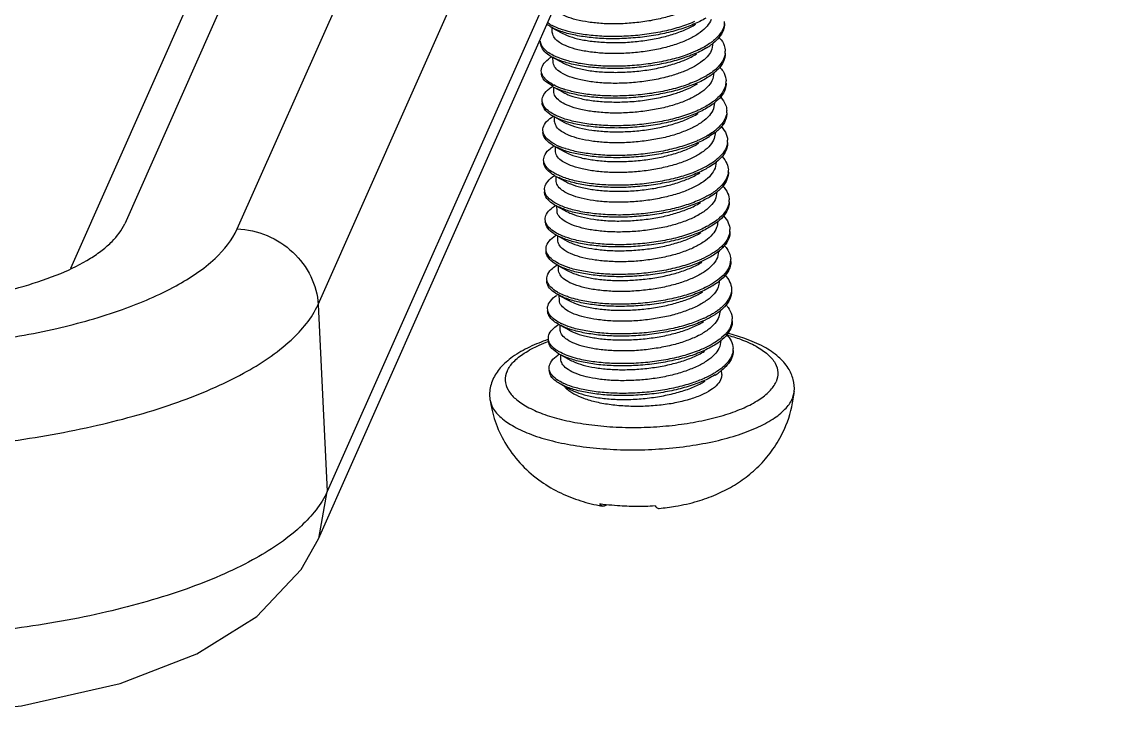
# Model space of a CAD drawing. Header units: millimetres. Extents: x 1366 to 1807, y -424 to -118.
# Drawn here: x 1557.51 to 1571, y -395.9 to -387.23 of the extents above; entities that cross this region are included whole.
import ezdxf

# ---------------------------------------------------------------- set-up
doc = ezdxf.new("R2010")
doc.units = ezdxf.units.MM
doc.layers.add('3_ALL_AXES', color=7, linetype='Continuous')

# ---------------------------------------------------------------- blocks, each defined once
blk = doc.blocks.new('*u50')
at = {"color": 7, "linetype": 'Continuous'}
for p, q in [((17.976, 44.429), (5.77, 16.928)), ((10.151, 27.771), (5.091, 16.369)), ((7.171, 16.862), (10.896, 25.253)), ((8.181, 15.919), (11.905, 24.31)), ((12.024, 21.987), (8.295, 13.586)), ((8.186, 12.995), (11.917, 21.401)), ((11.101, 19.373), (11.218, 19.309)), ((13.106, 19.181), (13.093, 19.105)), ((13.108, 19.18), (13.107, 19.179)), ((11.11, 19.002), (11.228, 18.938)), ((13.116, 18.81), (13.103, 18.734)), ((11.12, 18.631), (11.238, 18.567)), ((13.126, 18.439), (13.112, 18.363)), ((11.13, 18.26), (11.247, 18.196)), ((13.136, 18.068), (13.122, 17.992)), ((11.14, 17.888), (11.257, 17.825)), ((13.145, 17.696), (13.132, 17.621)), ((11.149, 17.517), (11.267, 17.453)), ((13.155, 17.326), (13.142, 17.25)), ((11.159, 17.146), (11.277, 17.082)), ((11.169, 16.775), (11.286, 16.711)), ((13.175, 16.583), (13.161, 16.508)), ((11.179, 16.404), (11.296, 16.34)), ((11.188, 16.033), (11.306, 15.969)), ((8.181, 15.919), (8.295, 13.586)), ((13.194, 15.841), (13.181, 15.766)), ((11.198, 15.662), (11.315, 15.598)), ((13.204, 15.47), (13.19, 15.395)), ((11.208, 15.291), (11.325, 15.227)), ((11.207, 14.926), (11.335, 14.856)), ((8.188, 13), (8.295, 13.586)), ((11.768, 13.414), (11.769, 13.425))]:
    blk.add_line(p, q, dxfattribs=at)
blk.add_lwpolyline([(2.155, 10.78), (3.125, 10.781), (4.483, 10.914), (5.712, 11.192), (6.669, 11.563), (7.415, 12.029), (7.97, 12.614), (8.186, 12.995)], dxfattribs=at)
for centre, radius, start, end in [((13.036, 19.448), 0.214, 353.8403, 1.1731), ((11.388, 19.955), 0.625, 240.4874, 242.5587), ((12.663, 19.733), 0.71, 305.953, 308.7591), ((12.682, 19.735), 0.678, 307.26, 308.8997), ((12.583, 19.843), 0.846, 301.5209, 305.9325), ((13.053, 19.075), 0.206, 353.8521, 1.82), ((12.512, 19.63), 0.999, 300.8558, 301.1008), ((11.414, 19.226), 0.64, 241.206, 242.5477), ((13.052, 18.706), 0.217, 353.91, 1.1677), ((12.688, 18.984), 0.701, 306.6448, 308.8414), ((12.696, 19), 0.686, 307.2498, 308.8545), ((13.078, 18.333), 0.2, 354.1301, 1.8747), ((12.718, 18.613), 0.666, 307.5044, 309.0162), ((12.541, 18.871), 0.98, 300.8575, 301.6712), ((12.73, 18.571), 0.648, 308.9071, 309.0275), ((13.07, 17.964), 0.219, 353.9929, 1.2004), ((11.44, 18.498), 0.655, 241.9086, 242.546), ((12.71, 18.265), 0.695, 307.3505, 308.8089), ((12.711, 18.237), 0.695, 307.3505, 308.8089), ((13.1, 17.591), 0.198, 354.0325, 1.8312), ((11.139, 17.356), 0.135, 181.9155, 200.6521), ((12.57, 18.113), 0.961, 300.8517, 302.2516), ((12.739, 17.869), 0.664, 307.4665, 309.0276), ((12.752, 17.826), 0.644, 308.901, 309.0629), ((13.088, 17.222), 0.22, 354.0788, 1.2653), ((12.718, 17.537), 0.713, 307.6197, 308.0689), ((12.732, 17.519), 0.691, 308.0665, 308.7713), ((12.734, 17.491), 0.69, 308.0662, 308.8117), ((11.467, 16.285), 0.591, 122.2, 123.2823), ((13.12, 16.849), 0.197, 353.9177, 1.7429), ((12.759, 17.126), 0.663, 307.4264, 309.0286), ((12.773, 17.082), 0.642, 308.8864, 309.0381), ((13.107, 16.479), 0.22, 346.338, 1.354), ((11.492, 17.04), 0.684, 242.9792, 243.2685), ((11.479, 15.556), 0.576, 122.2271, 124.0459), ((12.778, 16.384), 0.663, 307.3857, 309.0196), ((12.793, 16.339), 0.64, 308.8578, 309.0174), ((11.512, 16.299), 0.685, 242.9651, 243.9313), ((13.129, 15.737), 0.217, 347.8536, 1.4817), ((12.77, 16.035), 0.691, 307.6196, 308.8081), ((12.783, 16.019), 0.671, 308.8107, 309.5309), ((11.49, 14.826), 0.561, 122.2551, 124.8303), ((13.154, 15.366), 0.203, 353.7934, 1.4349), ((12.686, 15.768), 0.854, 301.5332, 305.6237), ((12.769, 15.652), 0.711, 305.6217, 308.8766), ((11.533, 15.561), 0.689, 242.9398, 244.5851), ((12.112, 16.2), 2.798, 261.3709, 263.0598), ((6.498, 14.73), 2.156, 312.5993, 313.1514)]:
    blk.add_arc(centre, radius, start, end, dxfattribs=at)
for points, start_tangent, end_tangent in [([(13.074, 19.847), (13.023, 19.763), (12.933, 19.683), (12.811, 19.609), (12.663, 19.547), (12.493, 19.496), (12.305, 19.457), (12.108, 19.432), (11.913, 19.421), (11.727, 19.425), (11.554, 19.443), (11.4, 19.473), (11.273, 19.514), (11.178, 19.563), (11.122, 19.612)], (-0.354722, -0.934972), (-0.625982, 0.779837)), ([(11.08, 19.411), (11.043, 19.434)], (-0.870135, 0.492813), (-0.822694, 0.568484)), ([(13.016, 19.493), (13.001, 19.484), (12.844, 19.407), (12.657, 19.342), (12.448, 19.291), (12.225, 19.256), (11.997, 19.238), (11.772, 19.236), (11.56, 19.252), (11.37, 19.283), (11.208, 19.327), (11.09, 19.378)], (-0.852303, -0.523048), (-0.878631, 0.477501)), ([(13.083, 19.476), (13.033, 19.393), (12.948, 19.315), (12.83, 19.243), (12.686, 19.18), (12.518, 19.128), (12.332, 19.089), (12.14, 19.063), (11.947, 19.051), (11.758, 19.053), (11.579, 19.07), (11.421, 19.099), (11.292, 19.139), (11.193, 19.188), (11.129, 19.245), (11.103, 19.307), (11.102, 19.314)], (-0.354722, -0.934972), (-0.017692, 0.999843)), ([(12.876, 19.449), (12.843, 19.435), (12.657, 19.37), (12.448, 19.319), (12.224, 19.284), (11.996, 19.266), (11.771, 19.264), (11.56, 19.28), (11.369, 19.31), (11.229, 19.348)], (-0.914794, -0.403921), (-0.950545, 0.310586)), ([(11.09, 19.378), (11.081, 19.384), (11.034, 19.414)], (-0.878631, 0.477501), (-0.803563, 0.59522)), ([(11.229, 19.348), (11.207, 19.355), (11.1, 19.401)], (-0.950545, 0.310586), (-0.887378, 0.461044)), ([(11.218, 19.309), (11.288, 19.276), (11.417, 19.236), (11.575, 19.207), (11.753, 19.191), (11.942, 19.188), (12.135, 19.2), (12.327, 19.226), (12.513, 19.265), (12.681, 19.317), (12.826, 19.38), (12.892, 19.417)], (0.877702, -0.479207), (0.851634, 0.524138)), ([(13.25, 19.425), (13.237, 19.345), (13.18, 19.249), (13.108, 19.18)], (0.021299, -0.999773), (-0.7781, -0.628141)), ([(13.248, 19.425), (13.236, 19.372), (13.179, 19.277), (13.108, 19.208)], (-0.106532, -0.994309), (-0.7781, -0.628141)), ([(10.959, 19.18), (10.955, 19.207)], (-0.251006, 0.967986), (-0.032358, 0.999476)), ([(11.1, 19.007), (11.044, 19.042), (10.978, 19.111), (10.956, 19.179)], (-0.877978, 0.478702), (-0.032358, 0.999476)), ([(11.112, 19.028), (11.044, 19.07), (10.977, 19.138), (10.959, 19.18)], (-0.889175, 0.457568), (-0.251006, 0.967986)), ([(13.092, 19.196), (13.079, 19.186), (13.013, 19.143)], (-0.795755, -0.605619), (-0.859348, -0.511391)), ([(13.181, 19.251), (13.189, 19.243), (13.246, 19.15), (13.259, 19.082)], (0.677829, -0.73522), (0.030982, -0.99952)), ([(13.026, 19.122), (12.941, 19.076), (12.769, 19.004), (12.571, 18.945), (12.354, 18.901), (12.128, 18.874), (11.9, 18.864), (11.68, 18.871), (11.477, 18.893), (11.299, 18.931), (11.153, 18.981), (11.1, 19.007)], (-0.851873, -0.523749), (-0.877978, 0.478702)), ([(11.241, 18.976), (11.152, 19.009), (11.112, 19.028)], (-0.951563, 0.307453), (-0.889175, 0.457568)), ([(11.228, 18.938), (11.29, 18.908), (11.417, 18.868), (11.574, 18.837), (11.751, 18.82), (11.938, 18.817), (12.132, 18.828), (12.33, 18.853), (12.518, 18.893), (12.687, 18.945), (12.832, 19.007), (12.901, 19.046)], (0.877631, -0.479336), (0.851607, 0.524181)), ([(12.888, 19.079), (12.769, 19.031), (12.57, 18.973), (12.354, 18.929), (12.127, 18.902), (11.899, 18.892), (11.679, 18.898), (11.477, 18.921), (11.298, 18.959), (11.241, 18.976)], (-0.913863, -0.406022), (-0.951563, 0.307453)), ([(13.093, 19.105), (13.05, 19.03), (12.976, 18.958), (12.874, 18.891), (12.751, 18.831), (12.61, 18.781)], (-0.354722, -0.934972), (-0.955742, -0.294206)), ([(13.013, 19.143), (12.94, 19.103), (12.888, 19.079)], (-0.859348, -0.511391), (-0.913863, -0.406022)), ([(13.258, 19.053), (13.224, 18.956), (13.147, 18.862), (13.028, 18.775)], (-0.107926, -0.994159), (-0.856258, -0.516548)), ([(13.26, 19.054), (13.259, 19.025), (13.225, 18.928), (13.147, 18.834), (13.118, 18.809)], (0.030982, -0.99952), (-0.77727, -0.629168)), ([(10.965, 18.836), (10.97, 18.875), (11.015, 18.948), (11.094, 19.011)], (-0.023899, 0.999714), (0.847268, 0.531166)), ([(12.61, 18.781), (12.422, 18.733), (12.218, 18.699), (12.011, 18.682), (11.812, 18.68), (11.625, 18.694), (11.457, 18.722), (11.316, 18.762), (11.21, 18.813), (11.141, 18.871), (11.113, 18.934), (11.112, 18.943)], (-0.955742, -0.294206), (-0.015706, 0.999877)), ([(10.971, 18.801), (10.965, 18.836)], (-0.291527, 0.956563), (-0.023899, 0.999714)), ([(11.109, 18.636), (11.107, 18.638), (11.017, 18.703), (10.971, 18.773), (10.966, 18.808)], (-0.878871, 0.477059), (-0.023899, 0.999714)), ([(11.106, 18.666), (11.017, 18.731), (10.971, 18.801)], (-0.876311, 0.481745), (-0.291527, 0.956563)), ([(13.024, 18.773), (12.895, 18.706)], (-0.858459, -0.512882), (-0.914883, -0.403718)), ([(13.118, 18.809), (13.035, 18.751)], (-0.77727, -0.629168), (-0.852219, -0.523186)), ([(13.189, 18.883), (13.231, 18.829), (13.267, 18.733), (13.269, 18.711)], (0.686339, -0.727282), (0.021061, -0.999778)), ([(10.974, 18.465), (10.995, 18.538), (11.061, 18.61), (11.104, 18.64)], (-0.026189, 0.999657), (0.845866, 0.533395)), ([(12.689, 18.603), (12.481, 18.552), (12.258, 18.516), (12.03, 18.496), (11.805, 18.494), (11.592, 18.508), (11.4, 18.538), (11.236, 18.582), (11.109, 18.636)], (-0.958132, -0.286325), (-0.878871, 0.477059)), ([(11.248, 18.606), (11.235, 18.61), (11.119, 18.659)], (-0.950532, 0.310627), (-0.887351, 0.461095)), ([(13.103, 18.734), (13.053, 18.651), (12.967, 18.573), (12.85, 18.501), (12.706, 18.439), (12.538, 18.387), (12.352, 18.347), (12.159, 18.321), (11.967, 18.309), (11.778, 18.311), (11.599, 18.328), (11.44, 18.357), (11.311, 18.397), (11.212, 18.446), (11.148, 18.504), (11.122, 18.565), (11.122, 18.572)], (-0.354722, -0.934972), (-0.017763, 0.999842)), ([(12.688, 18.631), (12.48, 18.579), (12.257, 18.543), (12.029, 18.524), (11.804, 18.522), (11.591, 18.536), (11.399, 18.566), (11.248, 18.606)], (-0.958132, -0.286325), (-0.950532, 0.310627)), ([(12.616, 18.547), (12.757, 18.597), (12.881, 18.657), (12.911, 18.675)], (0.955742, 0.294206), (0.85187, 0.523753)), ([(12.895, 18.706), (12.873, 18.697), (12.688, 18.631)], (-0.914883, -0.403718), (-0.958132, -0.286325)), ([(13.035, 18.751), (13.029, 18.747), (12.874, 18.669), (12.689, 18.603)], (-0.852219, -0.523186), (-0.958132, -0.286325)), ([(13.269, 18.683), (13.258, 18.608), (13.204, 18.512), (13.127, 18.438)], (0.021061, -0.999778), (-0.778591, -0.627532)), ([(13.268, 18.683), (13.257, 18.636), (13.203, 18.54), (13.127, 18.466)], (-0.105475, -0.994422), (-0.778591, -0.627532)), ([(11.238, 18.567), (11.322, 18.529), (11.463, 18.488), (11.632, 18.46), (11.819, 18.447), (12.018, 18.448), (12.225, 18.465), (12.428, 18.499), (12.616, 18.547)], (0.87797, -0.478715), (0.955742, 0.294206)), ([(13.201, 18.51), (13.204, 18.506), (13.263, 18.413), (13.278, 18.34)], (0.679085, -0.73406), (0.031387, -0.999507)), ([(10.978, 18.438), (10.974, 18.465)], (-0.250934, 0.968004), (-0.026189, 0.999657)), ([(11.119, 18.265), (11.069, 18.296), (11, 18.364), (10.975, 18.437)], (-0.877891, 0.478861), (-0.026189, 0.999657)), ([(11.131, 18.287), (11.068, 18.324), (10.999, 18.392), (10.978, 18.438)], (-0.888791, 0.458313), (-0.250934, 0.968004)), ([(13.045, 18.38), (12.97, 18.338), (12.8, 18.266), (12.603, 18.206), (12.387, 18.162), (12.161, 18.133), (11.933, 18.122), (11.712, 18.128), (11.508, 18.15), (11.328, 18.186), (11.18, 18.236), (11.119, 18.265)], (-0.851947, -0.523627), (-0.877891, 0.478861)), ([(13.112, 18.363), (13.061, 18.279), (12.972, 18.198), (12.849, 18.125), (12.7, 18.062), (12.532, 18.011), (12.345, 17.973), (12.149, 17.948), (11.955, 17.937), (11.768, 17.941), (11.595, 17.958), (11.441, 17.988), (11.314, 18.029), (11.218, 18.078), (11.156, 18.135), (11.132, 18.195), (11.131, 18.201)], (-0.354722, -0.934972), (-0.01912, 0.999817)), ([(13.032, 18.401), (12.969, 18.366), (12.907, 18.336)], (-0.859575, -0.511009), (-0.91396, -0.405803)), ([(13.112, 18.454), (13.105, 18.449), (13.032, 18.401)], (-0.795859, -0.605482), (-0.859575, -0.511009)), ([(13.106, 18.421), (13.045, 18.38)], (-0.802074, -0.597225), (-0.851947, -0.523627)), ([(10.985, 18.094), (10.988, 18.128), (11.03, 18.202), (11.114, 18.269)], (-0.028595, 0.999591), (0.847172, 0.531319)), ([(11.26, 18.234), (11.179, 18.264), (11.131, 18.287)], (-0.951398, 0.307963), (-0.888791, 0.458313)), ([(11.247, 18.196), (11.314, 18.165), (11.442, 18.124), (11.596, 18.095), (11.772, 18.078), (11.96, 18.075), (12.155, 18.086), (12.35, 18.111), (12.534, 18.15), (12.703, 18.202), (12.851, 18.265), (12.921, 18.304)], (0.877617, -0.479363), (0.851608, 0.524179)), ([(12.907, 18.336), (12.799, 18.293), (12.602, 18.234), (12.386, 18.189), (12.16, 18.161), (11.932, 18.15), (11.712, 18.156), (11.507, 18.177), (11.328, 18.214), (11.26, 18.234)], (-0.91396, -0.405803), (-0.951398, 0.307963)), ([(13.277, 18.312), (13.247, 18.22), (13.172, 18.126), (13.137, 18.095)], (-0.102354, -0.994748), (-0.776884, -0.629644)), ([(13.279, 18.312), (13.279, 18.289), (13.248, 18.192), (13.173, 18.098), (13.138, 18.067)], (0.031387, -0.999507), (-0.776843, -0.629694)), ([(10.992, 18.055), (10.985, 18.094)], (-0.323065, 0.946377), (-0.028595, 0.999591)), ([(13.123, 18.084), (13.056, 18.038)], (-0.793225, -0.608929), (-0.851057, -0.525073)), ([(13.208, 18.141), (13.247, 18.092), (13.286, 17.997), (13.288, 17.969)], (0.685767, -0.727821), (0.021471, -0.999769)), ([(11.129, 17.894), (11.041, 17.957), (10.992, 18.027), (10.985, 18.066)], (-0.879098, 0.476641), (-0.028595, 0.999591)), ([(11.132, 17.92), (11.04, 17.984), (10.992, 18.055)], (-0.882187, 0.470899), (-0.323065, 0.946377)), ([(13.055, 18.009), (12.903, 17.931), (12.72, 17.865), (12.513, 17.812), (12.291, 17.775), (12.063, 17.755), (11.837, 17.752), (11.623, 17.765), (11.43, 17.794), (11.264, 17.837), (11.133, 17.892), (11.129, 17.894)], (-0.852077, -0.523417), (-0.879098, 0.476641)), ([(13.122, 17.992), (13.072, 17.909), (12.986, 17.83), (12.869, 17.759), (12.724, 17.696), (12.556, 17.644), (12.369, 17.604), (12.174, 17.578), (11.982, 17.567), (11.793, 17.569), (11.614, 17.586), (11.456, 17.616), (11.327, 17.656), (11.23, 17.705), (11.167, 17.762), (11.142, 17.823), (11.141, 17.83)], (-0.354722, -0.934972), (-0.018069, 0.999837)), ([(12.914, 17.964), (12.903, 17.959), (12.719, 17.893), (12.512, 17.84), (12.29, 17.803), (12.062, 17.783), (11.837, 17.779), (11.623, 17.793), (11.429, 17.822), (11.267, 17.864)], (-0.914931, -0.403611), (-0.950555, 0.310557)), ([(13.044, 18.031), (12.914, 17.964)], (-0.858428, -0.512935), (-0.914931, -0.403611)), ([(13.137, 18.066), (13.056, 18.01), (13.055, 18.009)], (-0.778164, -0.628061), (-0.852077, -0.523417)), ([(10.994, 17.723), (11.012, 17.792), (11.075, 17.864), (11.123, 17.898)], (-0.020035, 0.999799), (0.845884, 0.533367)), ([(11.267, 17.864), (11.263, 17.865), (11.138, 17.917)], (-0.950555, 0.310557), (-0.887371, 0.461055)), ([(11.257, 17.825), (11.327, 17.792), (11.456, 17.752), (11.613, 17.723), (11.792, 17.706), (11.981, 17.704), (12.174, 17.716), (12.366, 17.741), (12.552, 17.781), (12.72, 17.833), (12.865, 17.896), (12.931, 17.933)], (0.877706, -0.4792), (0.851634, 0.524138)), ([(13.289, 17.941), (13.279, 17.872), (13.228, 17.776), (13.146, 17.695)], (0.021471, -0.999769), (-0.779107, -0.626891)), ([(13.287, 17.941), (13.279, 17.9), (13.227, 17.804), (13.146, 17.723)], (-0.104202, -0.994556), (-0.779107, -0.626891)), ([(10.998, 17.696), (10.994, 17.718), (10.994, 17.723)], (-0.249178, 0.968458), (-0.020035, 0.999799)), ([(11.139, 17.523), (11.094, 17.551), (11.022, 17.618), (10.995, 17.691), (10.995, 17.695)], (-0.877864, 0.47891), (-0.020035, 0.999799)), ([(11.15, 17.545), (11.093, 17.578), (11.021, 17.646), (10.998, 17.696)], (-0.888448, 0.458977), (-0.249178, 0.968458)), ([(13.132, 17.712), (13.052, 17.658)], (-0.794811, -0.606857), (-0.859802, -0.510628)), ([(13.133, 17.685), (13.064, 17.638)], (-0.794811, -0.606857), (-0.852031, -0.523491)), ([(13.219, 17.768), (13.28, 17.677), (13.298, 17.598)], (0.681154, -0.73214), (0.031141, -0.999515)), ([(13.064, 17.638), (12.998, 17.601), (12.83, 17.527), (12.635, 17.467), (12.42, 17.422), (12.194, 17.393), (11.965, 17.38), (11.744, 17.385), (11.539, 17.406), (11.358, 17.442), (11.207, 17.491), (11.139, 17.523)], (-0.852031, -0.523491), (-0.877864, 0.47891)), ([(11.279, 17.492), (11.207, 17.519), (11.15, 17.545)], (-0.95123, 0.308483), (-0.888448, 0.458977)), ([(13.132, 17.621), (13.081, 17.537), (12.992, 17.456), (12.869, 17.383), (12.72, 17.32), (12.552, 17.27), (12.366, 17.231), (12.17, 17.206), (11.975, 17.195), (11.788, 17.199), (11.615, 17.216), (11.461, 17.246), (11.334, 17.287), (11.237, 17.336), (11.175, 17.393), (11.151, 17.453), (11.151, 17.459)], (-0.354722, -0.934972), (-0.019061, 0.999818)), ([(11.267, 17.454), (11.329, 17.424), (11.457, 17.384), (11.613, 17.353), (11.791, 17.336), (11.978, 17.333), (12.173, 17.344), (12.37, 17.369), (12.558, 17.409), (12.727, 17.461), (12.871, 17.523), (12.94, 17.562)], (0.877634, -0.479331), (0.85161, 0.524176)), ([(12.926, 17.594), (12.829, 17.555), (12.634, 17.495), (12.419, 17.45), (12.193, 17.42), (11.965, 17.408), (11.744, 17.413), (11.538, 17.434), (11.357, 17.47), (11.279, 17.492)], (-0.914071, -0.405554), (-0.95123, 0.308483)), ([(13.052, 17.658), (12.998, 17.629), (12.926, 17.594)], (-0.859802, -0.510628), (-0.914071, -0.405554)), ([(13.297, 17.571), (13.27, 17.483), (13.197, 17.389), (13.157, 17.353)], (-0.103721, -0.994606), (-0.776749, -0.629811)), ([(13.299, 17.57), (13.298, 17.553), (13.27, 17.456), (13.198, 17.361), (13.158, 17.325)], (0.031141, -0.999515), (-0.776453, -0.630175)), ([(11.004, 17.352), (11.007, 17.382), (11.046, 17.455), (11.129, 17.525), (11.133, 17.527)], (-0.033039, 0.999454), (0.846848, 0.531835)), ([(11.148, 17.152), (11.065, 17.211), (11.013, 17.281), (11.005, 17.324)], (-0.879126, 0.47659), (-0.033039, 0.999454)), ([(11.158, 17.175), (11.064, 17.238), (11.013, 17.309)], (-0.887783, 0.460262), (-0.353963, 0.935259)), ([(13.063, 17.288), (12.933, 17.222)], (-0.858444, -0.512908), (-0.914949, -0.403571)), ([(13.156, 17.324), (13.084, 17.273), (13.074, 17.267)], (-0.778231, -0.627978), (-0.851937, -0.523644)), ([(13.142, 17.342), (13.083, 17.301)], (-0.793618, -0.608417), (-0.845657, -0.533726)), ([(13.228, 17.399), (13.263, 17.356), (13.304, 17.261), (13.308, 17.226)], (0.68496, -0.72858), (0.022428, -0.999748)), ([(11.013, 16.981), (11.029, 17.046), (11.09, 17.118), (11.143, 17.156)], (-0.015525, 0.999879), (0.845982, 0.533212)), ([(13.074, 17.267), (12.933, 17.194), (12.751, 17.126), (12.545, 17.073), (12.324, 17.035), (12.096, 17.014), (11.87, 17.009), (11.655, 17.022), (11.46, 17.05), (11.292, 17.092), (11.159, 17.147), (11.148, 17.152)], (-0.851937, -0.523644), (-0.879126, 0.47659)), ([(11.292, 17.12), (11.158, 17.175)], (-0.951993, 0.30612), (-0.887783, 0.460262)), ([(13.142, 17.25), (13.091, 17.167), (13.005, 17.088), (12.888, 17.016), (12.743, 16.954), (12.575, 16.902), (12.388, 16.862), (12.192, 16.836), (12, 16.825), (11.811, 16.827), (11.632, 16.844), (11.474, 16.874), (11.346, 16.915), (11.249, 16.964), (11.186, 17.02), (11.161, 17.081), (11.161, 17.088)], (-0.354722, -0.934972), (-0.018174, 0.999835)), ([(11.277, 17.082), (11.338, 17.054), (11.465, 17.013), (11.619, 16.983), (11.793, 16.965), (11.979, 16.962), (12.173, 16.972), (12.37, 16.997), (12.558, 17.036), (12.727, 17.087), (12.875, 17.149), (12.95, 17.191)], (0.877608, -0.479379), (0.851582, 0.524222)), ([(12.933, 17.222), (12.75, 17.154), (12.544, 17.101), (12.323, 17.063), (12.095, 17.041), (11.869, 17.037), (11.654, 17.05), (11.459, 17.078), (11.292, 17.12)], (-0.914949, -0.403571), (-0.951993, 0.30612)), ([(13.306, 17.199), (13.3, 17.164), (13.251, 17.067), (13.165, 16.981)], (-0.102888, -0.994693), (-0.779619, -0.626254)), ([(13.308, 17.199), (13.301, 17.136), (13.251, 17.04), (13.166, 16.953)], (0.022428, -0.999748), (-0.779174, -0.626808)), ([(13.238, 17.027), (13.297, 16.94), (13.317, 16.855)], (0.682963, -0.730453), (0.030186, -0.999544)), ([(2.202, 15.898), (2.808, 15.896), (3.41, 15.939), (3.986, 16.024), (4.513, 16.149), (4.97, 16.308), (5.341, 16.496), (5.489, 16.599), (5.611, 16.706), (5.77, 16.928)], (0.999207, -0.039806), (0.405681, 0.914015)), ([(11.017, 16.955), (11.014, 16.972), (11.013, 16.981)], (-0.245597, 0.969372), (-0.015525, 0.999879)), ([(11.158, 16.781), (11.119, 16.805), (11.045, 16.872), (11.015, 16.944), (11.014, 16.953)], (-0.877894, 0.478856), (-0.015525, 0.999879)), ([(11.169, 16.803), (11.118, 16.833), (11.044, 16.9), (11.017, 16.955)], (-0.888153, 0.459548), (-0.245597, 0.969372)), ([(13.084, 16.896), (13.027, 16.863), (12.86, 16.789), (12.666, 16.728), (12.452, 16.682), (12.227, 16.652), (11.998, 16.638), (11.777, 16.642), (11.57, 16.662), (11.387, 16.697), (11.235, 16.746), (11.158, 16.781)], (-0.852117, -0.523351), (-0.877894, 0.478856)), ([(13.151, 16.879), (13.101, 16.796), (13.013, 16.716), (12.891, 16.642), (12.743, 16.579), (12.574, 16.528), (12.39, 16.49), (12.195, 16.464), (12, 16.453), (11.812, 16.457), (11.637, 16.474), (11.484, 16.503), (11.356, 16.544), (11.258, 16.593), (11.195, 16.65), (11.171, 16.711), (11.17, 16.717)], (-0.354722, -0.934972), (-0.018729, 0.999825)), ([(13.071, 16.916), (13.026, 16.891), (12.945, 16.852)], (-0.860018, -0.510263), (-0.914193, -0.40528)), ([(13.154, 16.972), (13.071, 16.916)], (-0.792075, -0.610424), (-0.860018, -0.510263)), ([(13.159, 16.948), (13.084, 16.896)], (-0.787264, -0.616616), (-0.852117, -0.523351)), ([(13.165, 16.954), (13.151, 16.879)], (0.018272, -0.999833), (-0.354722, -0.934972)), ([(1.994, 15.367), (2.996, 15.369), (3.99, 15.455), (4.92, 15.621), (5.741, 15.858), (6.411, 16.154), (6.896, 16.495), (7.171, 16.862)], (0.99921, -0.039731), (0.406182, 0.913792)), ([(7.171, 16.862), (7.545, 16.779), (7.866, 16.571), (8.089, 16.27), (8.181, 15.919)], (0.999207, -0.039806), (0.05393, -0.998545)), ([(11.024, 16.61), (11.025, 16.636), (11.062, 16.709), (11.143, 16.779)], (-0.036747, 0.999325), (0.835945, 0.548813)), ([(11.299, 16.75), (11.234, 16.773), (11.169, 16.803)], (-0.951066, 0.308988), (-0.888153, 0.459548)), ([(11.286, 16.711), (11.352, 16.681), (11.48, 16.64), (11.634, 16.611), (11.81, 16.594), (11.998, 16.591), (12.193, 16.602), (12.388, 16.627), (12.572, 16.666), (12.741, 16.717), (12.889, 16.78), (12.96, 16.82)], (0.877612, -0.479371), (0.851605, 0.524183)), ([(12.945, 16.852), (12.86, 16.817), (12.666, 16.756), (12.451, 16.71), (12.226, 16.68), (11.998, 16.666), (11.776, 16.67), (11.569, 16.69), (11.386, 16.725), (11.299, 16.75)], (-0.914193, -0.40528), (-0.951066, 0.308988)), ([(13.316, 16.829), (13.292, 16.747), (13.222, 16.652), (13.176, 16.611)], (-0.105052, -0.994467), (-0.776727, -0.629838)), ([(13.318, 16.828), (13.318, 16.816), (13.293, 16.719), (13.223, 16.625), (13.177, 16.583)], (0.030186, -0.999544), (-0.776727, -0.629838)), ([(11.034, 16.562), (11.024, 16.61)], (-0.384154, 0.923269), (-0.036747, 0.999325)), ([(13.162, 16.6), (13.11, 16.564), (13.082, 16.546)], (-0.794034, -0.607874), (-0.858508, -0.512801)), ([(13.247, 16.657), (13.278, 16.619), (13.322, 16.524), (13.327, 16.484)], (0.683965, -0.729515), (0.023798, -0.999717)), ([(11.168, 16.41), (11.088, 16.465), (11.035, 16.534), (11.024, 16.582)], (-0.879, 0.476821), (-0.036747, 0.999325)), ([(11.181, 16.431), (11.088, 16.492), (11.034, 16.562)], (-0.890836, 0.454325), (-0.384154, 0.923269)), ([(13.094, 16.525), (12.962, 16.456), (12.782, 16.388), (12.577, 16.333), (12.357, 16.295), (12.129, 16.272), (11.902, 16.267), (11.687, 16.279), (11.49, 16.306), (11.321, 16.347), (11.185, 16.401), (11.168, 16.41)], (-0.851841, -0.523801), (-0.879, 0.476821)), ([(12.957, 16.482), (12.781, 16.416), (12.577, 16.361), (12.356, 16.322), (12.128, 16.3), (11.902, 16.295), (11.686, 16.306), (11.49, 16.334), (11.32, 16.375), (11.311, 16.378)], (-0.913669, -0.406459), (-0.952069, 0.305882)), ([(13.161, 16.508), (13.112, 16.427), (13.029, 16.349), (12.914, 16.278), (12.775, 16.217), (12.613, 16.165), (12.431, 16.124), (12.239, 16.097), (12.047, 16.083)], (-0.354722, -0.934972), (-0.99945, -0.033172)), ([(13.082, 16.546), (12.961, 16.484), (12.957, 16.482)], (-0.858508, -0.512801), (-0.913669, -0.406459)), ([(13.176, 16.582), (13.111, 16.536), (13.094, 16.525)], (-0.778391, -0.62778), (-0.851841, -0.523801)), ([(11.033, 16.239), (11.047, 16.299), (11.104, 16.371), (11.162, 16.414)], (-0.012897, 0.999917), (0.846156, 0.532935)), ([(12.047, 16.083), (11.854, 16.084), (11.67, 16.1), (11.507, 16.129), (11.373, 16.17), (11.273, 16.219), (11.207, 16.276), (11.181, 16.338), (11.18, 16.346)], (-0.99945, -0.033172), (-0.016813, 0.999859)), ([(11.311, 16.378), (11.184, 16.429)], (-0.952069, 0.305882), (-0.893118, 0.449822)), ([(11.296, 16.34), (11.367, 16.308), (11.495, 16.268), (11.652, 16.239), (11.831, 16.222), (12.02, 16.22), (12.213, 16.232), (12.405, 16.257), (12.591, 16.297), (12.759, 16.349), (12.904, 16.412), (12.969, 16.449)], (0.877709, -0.479193), (0.851634, 0.524138)), ([(13.321, 16.427), (13.274, 16.331), (13.184, 16.239), (13.09, 16.174)], (-0.236711, -0.97158), (-0.860215, -0.509932)), ([(13.328, 16.457), (13.322, 16.399), (13.275, 16.303), (13.185, 16.211)], (0.023798, -0.999717), (-0.778835, -0.627228)), ([(11.036, 16.213), (11.034, 16.226), (11.033, 16.239)], (-0.241538, 0.970391), (-0.012897, 0.999917)), ([(11.178, 16.039), (11.145, 16.058), (11.068, 16.125), (11.035, 16.197), (11.034, 16.211)], (-0.877985, 0.478689), (-0.012679, 0.99992)), ([(11.188, 16.061), (11.143, 16.087), (11.067, 16.154), (11.036, 16.213)], (-0.887907, 0.460024), (-0.241538, 0.970391)), ([(13.185, 16.211), (13.103, 16.154)], (-0.778835, -0.627228), (-0.852199, -0.523219)), ([(13.184, 16.21), (13.171, 16.137)], (0.011436, -0.999935), (-0.354722, -0.934972)), ([(13.257, 16.285), (13.314, 16.204), (13.337, 16.113)], (0.684428, -0.72908), (0.028506, -0.999594)), ([(11.318, 16.008), (11.261, 16.028), (11.188, 16.061)], (-0.950914, 0.309456), (-0.887907, 0.460024)), ([(13.171, 16.137), (13.121, 16.054), (13.033, 15.974), (12.911, 15.901), (12.763, 15.838), (12.595, 15.786), (12.411, 15.748), (12.216, 15.722), (12.021, 15.711), (11.833, 15.715), (11.658, 15.732), (11.504, 15.761), (11.376, 15.801), (11.278, 15.851), (11.215, 15.908), (11.19, 15.968), (11.19, 15.975)], (-0.354722, -0.934972), (-0.018604, 0.999827)), ([(12.965, 16.11), (12.89, 16.079), (12.697, 16.017), (12.484, 15.97), (12.259, 15.939), (12.03, 15.925)], (-0.914321, -0.404991), (-0.999678, -0.025394)), ([(13.103, 16.154), (13.055, 16.126), (12.89, 16.051), (12.698, 15.989), (12.485, 15.942), (12.26, 15.911), (12.031, 15.897)], (-0.852199, -0.523219), (-0.999678, -0.025394)), ([(12.053, 15.85), (12.244, 15.863), (12.436, 15.89), (12.618, 15.931), (12.781, 15.983), (12.92, 16.044), (12.979, 16.078)], (0.99945, 0.033172), (0.851671, 0.524077)), ([(13.09, 16.174), (13.054, 16.154), (12.965, 16.11)], (-0.860215, -0.509932), (-0.914321, -0.404991)), ([(13.336, 16.087), (13.314, 16.011), (13.247, 15.916), (13.196, 15.869)], (-0.106006, -0.994365), (-0.776816, -0.629728)), ([(13.338, 16.086), (13.338, 16.084), (13.317, 15.987), (13.251, 15.892), (13.196, 15.841)], (0.027068, -0.999634), (-0.776954, -0.629558)), ([(13.337, 16.113), (13.337, 16.108), (13.336, 16.087)], (0.028506, -0.999594), (-0.106006, -0.994365)), ([(11.043, 15.868), (11.044, 15.889), (11.078, 15.963), (11.156, 16.033)], (-0.039276, 0.999228), (0.828497, 0.559993)), ([(12.031, 15.897), (11.809, 15.899), (11.602, 15.918), (11.417, 15.953), (11.263, 16), (11.178, 16.039)], (-0.999678, -0.025394), (-0.877985, 0.478689)), ([(11.306, 15.969), (11.38, 15.936), (11.513, 15.895), (11.677, 15.866), (11.861, 15.85), (12.053, 15.85)], (0.87779, -0.479045), (0.99945, 0.033172)), ([(12.03, 15.925), (11.808, 15.927), (11.6, 15.946), (11.416, 15.981), (11.318, 16.008)], (-0.999678, -0.025394), (-0.950914, 0.309456)), ([(1.853, 14.092), (3.082, 14.1), (4.295, 14.209), (5.43, 14.413), (6.432, 14.702), (7.25, 15.062), (7.843, 15.475), (8.181, 15.919)], (0.999378, -0.035262), (0.410483, 0.911868)), ([(11.055, 15.816), (11.043, 15.868)], (-0.413571, 0.910472), (-0.039276, 0.999228)), ([(11.187, 15.668), (11.117, 15.714), (11.058, 15.784), (11.044, 15.84)], (-0.878541, 0.477666), (-0.040188, 0.999192)), ([(11.2, 15.689), (11.112, 15.746), (11.055, 15.816)], (-0.890668, 0.454654), (-0.413571, 0.910472)), ([(13.102, 15.804), (12.991, 15.746), (12.976, 15.74)], (-0.858616, -0.51262), (-0.913665, -0.406469)), ([(13.181, 15.857), (13.137, 15.827), (13.102, 15.804)], (-0.794456, -0.607322), (-0.858616, -0.51262)), ([(13.195, 15.84), (13.144, 15.803), (13.113, 15.783)], (-0.778704, -0.627391), (-0.851768, -0.523919)), ([(13.267, 15.914), (13.294, 15.882), (13.34, 15.788), (13.346, 15.742)], (0.682036, -0.731319), (0.025422, -0.999677)), ([(11.053, 15.497), (11.064, 15.553), (11.119, 15.625), (11.182, 15.672)], (-0.012191, 0.999926), (0.846343, 0.532638)), ([(13.113, 15.783), (12.999, 15.722), (12.821, 15.652), (12.62, 15.597), (12.401, 15.556), (12.173, 15.532), (11.947, 15.525), (11.73, 15.534), (11.531, 15.56), (11.358, 15.6), (11.219, 15.652), (11.187, 15.668)], (-0.851768, -0.523919), (-0.878541, 0.477666)), ([(13.181, 15.766), (13.13, 15.683), (13.043, 15.603), (12.924, 15.531), (12.779, 15.469), (12.611, 15.417), (12.422, 15.377), (12.225, 15.351), (12.03, 15.34), (11.843, 15.344), (11.665, 15.361), (11.508, 15.391), (11.381, 15.432), (11.286, 15.481), (11.225, 15.537), (11.2, 15.597), (11.2, 15.604)], (-0.354722, -0.934972), (-0.018635, 0.999826)), ([(11.33, 15.636), (11.211, 15.684)], (-0.952032, 0.305999), (-0.898208, 0.439571)), ([(11.315, 15.598), (11.376, 15.57), (11.503, 15.529), (11.658, 15.499), (11.832, 15.481), (12.017, 15.478), (12.212, 15.488), (12.409, 15.513), (12.598, 15.552), (12.767, 15.603), (12.915, 15.665), (12.989, 15.707)], (0.87761, -0.479376), (0.851583, 0.52422)), ([(12.976, 15.74), (12.812, 15.677), (12.609, 15.622), (12.389, 15.582), (12.161, 15.559), (11.934, 15.553), (11.718, 15.563), (11.52, 15.59), (11.349, 15.63), (11.33, 15.636)], (-0.913665, -0.406469), (-0.952032, 0.305999)), ([(13.347, 15.715), (13.344, 15.672), (13.304, 15.575), (13.221, 15.483), (13.205, 15.469)], (0.027971, -0.999609), (-0.778401, -0.627767)), ([(13.342, 15.691), (13.298, 15.595), (13.21, 15.502)], (-0.211318, -0.977417), (-0.771267, -0.636512)), ([(13.276, 15.544), (13.331, 15.468), (13.356, 15.371)], (0.68654, -0.727092), (0.026143, -0.999658)), ([(11.056, 15.471), (11.054, 15.479), (11.053, 15.497)], (-0.237108, 0.971483), (-0.012191, 0.999926)), ([(11.197, 15.297), (11.181, 15.306), (11.097, 15.372), (11.057, 15.443), (11.053, 15.469)], (-0.8784, 0.477927), (-0.015801, 0.999875)), ([(11.208, 15.319), (11.169, 15.341), (11.089, 15.407), (11.056, 15.471)], (-0.887708, 0.460407), (-0.237108, 0.971483)), ([(13.123, 15.412), (13.097, 15.397), (12.938, 15.32), (12.749, 15.256), (12.539, 15.207), (12.316, 15.173), (12.088, 15.156), (11.864, 15.156), (11.654, 15.172), (11.465, 15.204), (11.305, 15.249), (11.197, 15.297)], (-0.852326, -0.523011), (-0.8784, 0.477927)), ([(13.19, 15.395), (13.14, 15.312), (13.054, 15.233), (12.933, 15.16), (12.786, 15.097), (12.618, 15.045), (12.434, 15.006), (12.241, 14.981), (12.046, 14.97), (11.858, 14.972), (11.681, 14.989), (11.526, 15.018), (11.398, 15.058), (11.299, 15.108), (11.235, 15.165), (11.21, 15.226), (11.209, 15.233)], (-0.354722, -0.934972), (-0.018055, 0.999837)), ([(13.109, 15.432), (13.082, 15.417), (12.984, 15.368)], (-0.860379, -0.509654), (-0.914451, -0.404698)), ([(13.192, 15.488), (13.109, 15.432)], (-0.792039, -0.61047), (-0.860379, -0.509654)), ([(13.205, 15.469), (13.123, 15.412)], (-0.778401, -0.627767), (-0.852326, -0.523011)), ([(11.062, 15.126), (11.063, 15.143), (11.094, 15.216), (11.17, 15.287)], (-0.040261, 0.999189), (0.820659, 0.571419)), ([(11.337, 15.266), (11.289, 15.283), (11.208, 15.319)], (-0.95078, 0.309867), (-0.887708, 0.460407)), ([(11.325, 15.227), (11.391, 15.197), (11.519, 15.156), (11.673, 15.127), (11.848, 15.11), (12.036, 15.107), (12.231, 15.118), (12.426, 15.143), (12.611, 15.182), (12.78, 15.233), (12.928, 15.296), (12.999, 15.336)], (0.877608, -0.479378), (0.851603, 0.524188)), ([(12.984, 15.368), (12.92, 15.341), (12.729, 15.278), (12.516, 15.23), (12.292, 15.198), (12.063, 15.183), (11.84, 15.185), (11.632, 15.203), (11.445, 15.236), (11.337, 15.266)], (-0.914451, -0.404698), (-0.95078, 0.309867)), ([(13.357, 15.344), (13.343, 15.26), (13.284, 15.165), (13.215, 15.099)], (0.021765, -0.999763), (-0.777883, -0.62841)), ([(13.355, 15.344), (13.336, 15.274), (13.271, 15.179), (13.215, 15.127)], (-0.107033, -0.994256), (-0.777011, -0.629487)), ([(11.077, 15.07), (11.062, 15.126)], (-0.442154, 0.896939), (-0.040261, 0.999189)), ([(13.215, 15.127), (13.164, 15.09), (13.121, 15.062)], (-0.777011, -0.629487), (-0.858762, -0.512375)), ([(11.207, 14.926), (11.15, 14.962), (11.084, 15.03), (11.063, 15.098)], (-0.878004, 0.478653), (-0.032953, 0.999457)), ([(11.22, 14.947), (11.136, 15), (11.077, 15.07)], (-0.890362, 0.455253), (-0.442154, 0.896939)), ([(13.133, 15.041), (13.044, 14.992), (12.872, 14.921), (12.673, 14.863), (12.457, 14.819), (12.23, 14.793), (12.003, 14.783), (11.784, 14.79), (11.581, 14.813), (11.404, 14.85), (11.258, 14.901), (11.207, 14.926)], (-0.851844, -0.523796), (-0.878004, 0.478653)), ([(13.215, 15.048), (13.208, 15), (13.163, 14.925), (13.079, 14.853), (12.959, 14.789), (12.807, 14.734), (12.631, 14.691), (12.437, 14.663), (12.234, 14.649), (12.03, 14.651), (11.834, 14.668), (11.654, 14.7), (11.497, 14.746), (11.371, 14.803), (11.32, 14.835)], (0.020636, -0.999787), (-0.807709, 0.589581)), ([(12.995, 14.998), (12.843, 14.939), (12.641, 14.883), (12.422, 14.842), (12.194, 14.818), (11.967, 14.811), (11.75, 14.82), (11.551, 14.846), (11.377, 14.886), (11.349, 14.894)], (-0.913683, -0.406427), (-0.951955, 0.306239)), ([(13.121, 15.062), (13.02, 15.009), (12.995, 14.998)], (-0.858762, -0.512375), (-0.913683, -0.406427)), ([(11.349, 14.894), (11.237, 14.938)], (-0.951955, 0.306239), (-0.903067, 0.4295)), ([(11.32, 14.835), (11.279, 14.869), (11.255, 14.895)], (-0.807709, 0.589581), (-0.62525, 0.780425)), ([(11.335, 14.856), (11.371, 14.839), (11.498, 14.794), (11.655, 14.76), (11.835, 14.74), (12.032, 14.735), (12.236, 14.746), (12.439, 14.773), (12.633, 14.814), (12.809, 14.869), (12.96, 14.937), (13.008, 14.965)], (0.878087, -0.4785), (0.85186, 0.52377)), ([(8.295, 13.586), (7.972, 13.158)], (-0.412788, -0.910827), (-0.72953, -0.683949)), ([(11.732, 13.404), (11.729, 13.405), (11.711, 13.414), (11.693, 13.433)], (-0.985923, 0.167198), (-0.592532, 0.805547)), ([(11.768, 13.414), (11.748, 13.404), (11.732, 13.404)], (-0.809022, -0.587778), (-0.985923, 0.167198)), ([(11.775, 13.424), (11.768, 13.414)], (-0.196646, -0.980475), (-0.809022, -0.587778)), ([(12.383, 13.406), (12.147, 13.399), (11.914, 13.409), (11.774, 13.422)], (-0.998068, -0.062132), (-0.992655, 0.120981)), ([(12.383, 13.406), (12.401, 13.387), (12.419, 13.377), (12.433, 13.376)], (0.592532, -0.805547), (0.996601, 0.082381)), ([(7.957, 13.144), (7.364, 12.733), (6.546, 12.374), (5.544, 12.084), (4.408, 11.879), (3.196, 11.769), (1.967, 11.758)], (-0.736087, -0.676887), (-0.999455, 0.033009))]:
    blk.add_spline(points, degree=3, dxfattribs=dict(at, start_tangent=start_tangent, end_tangent=end_tangent))
at = {"layer": '3_ALL_AXES', "color": 7, "linetype": 'Continuous'}
for p, q in [((11.102, 19.314), (11.101, 19.373)), ((11.112, 18.943), (11.11, 19.002)), ((11.122, 18.572), (11.12, 18.631)), ((11.131, 18.201), (11.13, 18.26)), ((11.141, 17.83), (11.14, 17.888)), ((11.151, 17.459), (11.149, 17.517)), ((11.161, 17.088), (11.159, 17.146)), ((11.17, 16.717), (11.169, 16.775)), ((11.18, 16.346), (11.179, 16.404)), ((11.19, 15.975), (11.188, 16.033)), ((11.2, 15.603), (11.198, 15.662)), ((11.052, 15.483), (11.048, 15.482)), ((11.054, 15.459), (11.056, 15.46)), ((11.209, 15.232), (11.208, 15.291)), ((13.215, 15.048), (13.213, 15.102)), ((14.119, 14.835), (14.094, 14.741))]:
    blk.add_line(p, q, dxfattribs=at)
for centre, radius, start, end in [((12.646, 14.967), 1.479, 336.0384, 351.1362), ((12.652, 14.966), 1.473, 351.1386, 354.8925), ((12.14, 15.7), 2.332, 258.8103, 258.9554), ((12.144, 15.724), 2.356, 258.9567, 259.9296)]:
    blk.add_arc(centre, radius, start, end, dxfattribs=at)
for points, start_tangent, end_tangent in [([(13.278, 15.541), (13.45, 15.486), (13.644, 15.398), (13.789, 15.297), (13.881, 15.187), (13.916, 15.072), (13.893, 14.955)], (0.964017, -0.26584), (-0.405681, -0.914015)), ([(14.119, 14.835), (14.107, 14.982), (14.044, 15.126), (13.924, 15.264), (13.74, 15.391), (13.504, 15.495), (13.289, 15.561)], (0.088993, 0.996032), (-0.968602, 0.248618)), ([(11.048, 15.482), (10.819, 15.389), (10.607, 15.266), (10.453, 15.128), (10.36, 14.984)], (-0.946075, -0.323947), (-0.405681, -0.914015)), ([(10.538, 15.088), (10.618, 15.203), (10.752, 15.312), (10.937, 15.411), (11.054, 15.459)], (0.405681, 0.914015), (0.937416, 0.348211)), ([(10.36, 14.984), (10.332, 14.9), (10.32, 14.818), (10.324, 14.736)], (-0.405681, -0.914015), (0.141092, -0.989997)), ([(10.538, 15.088), (10.515, 14.971), (10.55, 14.855), (10.641, 14.745), (10.787, 14.645), (10.98, 14.557), (11.216, 14.485), (11.486, 14.432), (11.781, 14.398), (12.091, 14.386), (12.404, 14.395), (12.712, 14.426), (13.002, 14.477), (13.266, 14.546), (13.494, 14.632), (13.678, 14.731), (13.812, 14.84), (13.893, 14.955)], (-0.405681, -0.914015), (0.405681, 0.914015)), ([(10.324, 14.736), (10.36, 14.631), (10.463, 14.508), (10.625, 14.396), (10.841, 14.298), (11.105, 14.217), (11.406, 14.157), (11.736, 14.12), (12.081, 14.106), (12.432, 14.117), (12.775, 14.151), (13.099, 14.208), (13.394, 14.285), (13.648, 14.381), (13.854, 14.491), (14.004, 14.613), (14.094, 14.741)], (0.144601, -0.98949), (0.405681, 0.914015)), ([(10.324, 14.736), (10.389, 14.465), (10.511, 14.198), (10.697, 13.945), (10.932, 13.733), (11.177, 13.583), (11.424, 13.481), (11.687, 13.412)], (0.141092, -0.989997), (0.98099, -0.194059)), ([(12.433, 13.376), (12.639, 13.403), (12.914, 13.466), (13.144, 13.549), (13.349, 13.652), (13.542, 13.784), (13.718, 13.946), (13.872, 14.14), (13.997, 14.367)], (0.995986, 0.08951), (0.405681, 0.914015))]:
    blk.add_spline(points, degree=3, dxfattribs=dict(at, start_tangent=start_tangent, end_tangent=end_tangent))

msp = doc.modelspace()

# ---------------------------------------------------------------- block references
msp.add_blockref('*u50', (1553.026, -406.676))

doc.saveas('drawing.dxf')
